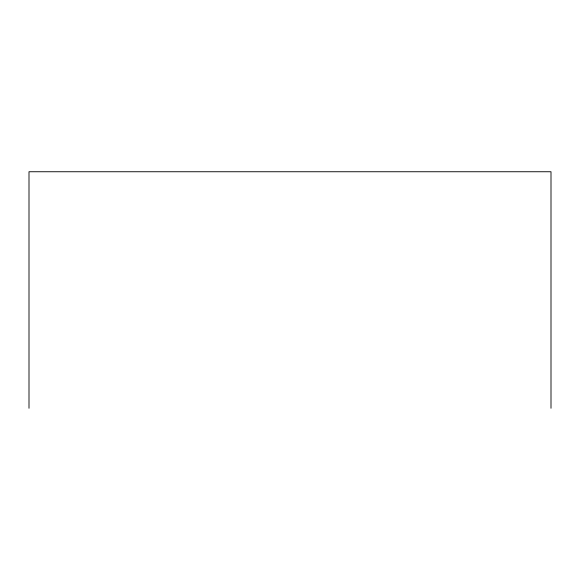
<?xml version="1.0" encoding="UTF-8"?>
<svg xmlns="http://www.w3.org/2000/svg" width="580" height="580" viewBox="0 0 580 580"><rect width="100%" height="100%" fill="white"/><g stroke="black" fill="none" stroke-linecap="round" stroke-linejoin="round"><path stroke-width="0.87" d="M551 408.255L551 171.745L29 171.745L29 408.255"/></g></svg>
